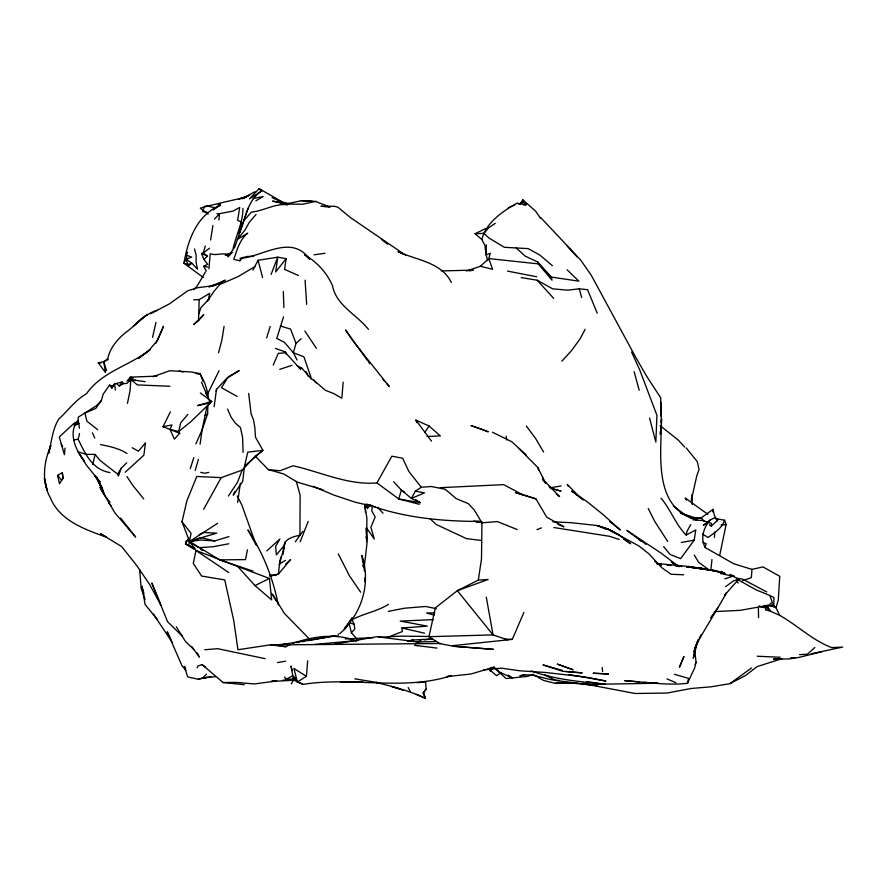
<?xml version="1.0" encoding="UTF-8"?>
<svg xmlns="http://www.w3.org/2000/svg" width="887" height="887" viewBox="0 0 887 887"><rect width="100%" height="100%" fill="white"/><g stroke="black" fill="none" stroke-linecap="round" stroke-linejoin="round"><path stroke-width="1.33" d="M228.402 496.033L237.417 482.406L242.218 470.066L255.29 456.217L268.34 469.6L280.026 470.742L293.153 465.808C320.972 472.017 347.804 485.366 376.942 482.916L398.751 498.971L420.216 502.696L411.391 498.461L415.338 491.187L421.314 487.262L431.359 486.508L445.219 489.28L456.284 498.66L468.347 503.65L474.279 510.014L481.929 522.831L481.497 558.865L478.315 580.098L457.326 590.687L435.34 607.872L428.931 636.7L439.852 643.64L451.306 645.814L512.276 639.383L523.895 612.462M542.633 479.834L542.667 477.317L537.844 467.527L518.95 448.545M79.309 453.8L84.453 461.284C75.75 450.607 67.423 431.869 78.233 420.516L78.222 417.2L96.328 405.747L101.373 400.602L103.092 394.371L109.511 385.124L112.483 386.078L114.589 383.938L122.118 381.998L123.603 383.594L126.974 383.384L130.832 379.525L145.169 381.709M366.586 541.68L366.908 518.463L364.668 504.415M198.522 320.595L203.777 314.652L193.643 324.587L198.522 320.595L199.176 299.618L209.676 293.364L208.279 300.05M363.238 566.704L363.393 560.107L364.357 570.984M195.861 443.855L202.092 429.907L207.647 413.763L207.846 405.592M714.478 537.422L714.656 532.089M712.882 511.976L713.004 509.382L701.04 517.986L690.851 518.452M293.619 677.59L293.475 679.963L291.335 683.966M208.911 268.75L210.219 253.693C216.195 256.121 222.349 252.318 228.425 254.669L226.329 255.101M269.615 574.931L276.256 575.086L278.651 573.8C278.64 562.713 283.319 553.011 284.938 542.29C288.53 537.722 294.539 536.413 299.928 535.238L302.833 531.368M486.331 244.768L486.109 254.957L487.761 260.623M169.86 386.244L137.352 384.914L130.832 379.525L130.056 390.746L127.44 403.363M709.334 524.794L711.252 526.179L711.441 523.419L702.293 520.492L693.157 519.826M661.303 422.445L661.325 402.465M811.206 653.774L842.65 647.089L831.729 647.61C812.281 640.226 797.524 625.435 779.684 615.345L776.07 607.772L778.287 599.834L779.762 576.317L763.02 566.904L751.976 569.376L751.367 577.637L742.441 580.73M711.962 559.542L710.875 569.753M237.627 502.474L240.355 483.249M292.167 670.505L290.98 665.937L292.843 676.082L297.356 681.992L306.425 676.326L307.667 660.793M660.349 434.198L661.003 425.948M661.225 423.199L661.547 419.074C661.236 453.967 652.577 508.983 697.47 520.092M660.349 434.342L661.103 424.917M343.169 382.142L341.817 398.252L333.889 393.662L325.174 390.169M218.912 219.965L219.488 213.667L233.081 211.084L239.723 207.436L237.627 220.364L241.541 221.994L239.168 233.591C245.621 218.923 247.052 200.251 261.732 190.949L259.126 188.665L249.458 198.888L261.732 190.949M65.05 448.101L64.418 454.687L59.296 436.958L74.297 423.055L78.078 421.436M242.916 208.356C242.983 222.46 236.208 234.988 233.093 248.482M248.67 393.451L251.099 413.874L253.505 419.817L254.824 427.334L255.489 437.191L262.896 450.341L247.783 452.148L244.513 466.085L242.705 481.464L233.226 495.168L234.933 491.52M372.407 505.557L371.764 510.945L375.179 516.921L370.899 527.233L374.281 539.074L366.653 528.031L366.708 539.34L365.899 537.034M367.074 507.309L367.406 504.614M687.591 681.981L687.425 683.345C666.558 685.662 645.548 681.992 624.725 680.673L638.995 681.926M210.607 240.044L212.902 225.52M214.133 406.767L216.506 389.36L226.728 378.394L239.168 370.589L228.125 377.053L221.44 387.708L237.184 396.434M252.884 270.158L258.073 260.279L277.742 257.186L286.091 258.694L284.616 269.393L298.387 275.513M200.085 444.187L202.092 429.907L206.926 406.568M216.228 391.344L216.506 389.36M691.461 499.281L692.104 494.669L692.226 504.603M663.631 546.592L669.995 554.397L680.651 558.655L694.211 540.139L695.763 529.949L686.15 535.061C675.561 524.439 670.772 509.593 661.059 498.184M224.078 326.327L221.85 340.286L218.524 352.749M282.975 554.43L284.938 542.29L283.275 548.288M715.898 518.596L724.579 520.237L726.109 524.583L719.69 555.373M337.914 636.312L338.324 634.105M694.499 651.812L693.301 658.232L697.603 641.656L694.854 648.663L700.896 634.948M363.204 566.205L363.703 563.555M247.418 549.785L245.533 559.597L219.621 559.885L189.607 541.58L182.001 521.8L186.869 500.867L196.781 476.485L221.196 477.627L242.218 470.066M203.378 277.553L183.919 263.217C188.022 239.656 196.748 215.242 220.375 205.141L213.091 209.864L218.18 205.884M691.295 500.434L696.883 475.41L699.078 469.622L697.26 461.573L686.139 447.824M694.887 651.812L696.04 662.123L694.732 667.811L687.425 683.345L688.578 678.389L674.475 674.286M109.955 472.56C92.126 469.689 85.174 453.59 78.189 439.253L79.52 433.532M152.542 337.359L156.001 322.369M194.818 548.144L188.709 545.383L191.071 533.353L182.001 521.8M92.747 464.411L95.12 454.432L86.161 454.344L78.134 451.949M686.15 535.061L687.103 531.025L690.796 524.627M107.649 358.958L108.136 359.623L103.757 361.685L105.475 372.507L98.235 362.838L103.757 361.685L107.649 358.958C110.021 347.394 118.548 337.625 127.95 330.851C137.33 323.334 145.424 313.554 157.398 310.195M364.158 567.58L367.052 542.988L365.932 528.175M203.932 208.445L204.487 206.372L209.01 205.596M279.582 561.859L280.935 556.87M301.137 338.712L296.025 343.347L293.353 352.704L297.078 360.033M195.207 470.487L198.422 459.333M109.511 385.124L111.895 388.096L112.483 386.078M283.518 316.859L276.755 338.49L284.361 342.249L293.353 352.704L303.953 356.851L311.636 379.359L301.968 368.271L297.178 365.732M205.285 246.065L203.201 253.128L201.593 253.449L203.943 259.47L207.68 264.271L203.722 266.3L206.272 271.156M186.026 259.137L191.914 263.239L188.299 265.945L186.026 259.137L187.168 255.412L191.703 257.141L186.026 259.137L183.919 263.217L187.944 264.481L191.914 263.239L197.457 269.204L196.082 262.108L196.149 255.301L194.497 248.959M266.61 337.892L270.202 326.46M190.273 468.658L193.776 457.67M198.876 313.721L200.939 307.556L209.265 298.808M232.061 252.562L227.948 256.875L234.8 247.041L248.149 208.212M466.351 271.045L480.455 266.244L488.792 258.583L490.289 253.238L486.109 254.957L484.912 245.477L481.829 239.479C486.098 222.449 502.596 211.461 516.988 203.134L525.969 204.797L522.809 199.852L519.826 204.32M126.653 462.87L121.209 468.269L118.492 475.975L117.539 474.068L99.643 460.087L95.12 454.432M695.142 664.485L696.04 662.123M693.623 651.834L698.324 639.627L694.854 648.663M271.067 274.438L277.742 257.186L275.691 271.954L286.091 258.694M300.161 541.769L308.21 521.434M186.159 255.578L187.578 252.119M704.699 547.412L706.229 543.72L702.737 542.334M129.635 379.082L130.444 377.141L156.966 376.121M163.031 426.702L171.967 424.928L170.049 429.463L174.406 439.12L179.695 433.288L163.031 426.702L170.359 411.856M273.218 365.078L278.263 353.37L285.658 352.782L300.771 369.591M206.593 212.048L202.569 211.572L203.478 209.487M219.067 370.699L207.137 394.937M205.374 272.098L197.191 286.002L193.654 289.761M188.621 538.11L185.538 544.041L194.087 548.964L188.366 545.25M197.08 667.778L198.012 666.015L202.125 664.607L205.352 667.024M585.154 329.265L580.009 338.956L571.627 350.487L561.859 361.197M203.633 509.349L221.196 477.627M376.942 482.916L391.843 456.206L402.654 458.213L408.852 471.463L421.314 487.262M720.455 573.512L732.895 576.173L738.749 579.189L724.59 595.21L726.542 592.704C717.04 609.768 706.573 626.333 696.894 643.363M156.023 343.191L163.541 326.25L157.598 340.209L148.384 351.097L138.228 358.559L150.491 349.334C130.256 365.566 102.027 371.42 86.582 393.628C75.484 399.993 68.011 410.626 58.719 419.163C52.266 429.574 51.668 441.881 48.541 453.445L50.858 445.407C43.762 461.972 41.29 481.497 50.359 497.84C59.817 520.724 84.997 529.517 106.529 537.212L100.53 533.664L121.73 546.636L136.642 565.429L149.559 584.322L160.979 605.322L151.788 582.936L167.565 621.687L182.012 635.879M711.252 526.179L717.949 519.937L714.512 517.853L710.177 519.97L703.313 525.292L706.728 523.319M375.855 682.447C392.874 686.494 409.617 690.873 425.372 698.335L423.11 692.947L426.104 689.132L425.66 682.014L417.2 682.702M117.539 474.068L121.209 468.269M111.895 388.096L114.589 383.938L115.343 390.114M76.426 423.299L78.233 420.516L79.464 428.244M207.236 301.403L213.834 291.535L219.721 284.572L238.259 276.522L255.356 266.344M424.74 432.457L429.075 426.015L440.34 435.905L427.135 436.504M710.177 519.97C703.679 527.344 700.031 538.586 705.298 547.612L733.715 563.755L751.976 569.376M710.919 617.751L715.321 611.354M116.452 383.483L119.368 385.978L122.118 381.998M295.36 541.846L299.928 535.238L300.128 495.19L296.302 481.441M710.908 617.773L718.182 607.251M101.373 400.602L95.796 408.386L84.952 413.054L86.915 421.236L97.703 429.696M423.11 692.947L426.104 689.132M724.579 520.237C722.04 528.342 714.512 532.61 708.059 537.489L702.46 534.018M481.829 239.479L475.088 233.747L483.936 233.37L488.515 227.904L495.279 223.347M187.844 414.395L180.604 422.999L178.753 431.537L179.695 433.288M283.474 546.414L276.345 554.885L275.635 546.403L279.948 539.008L266.765 550.916M207.536 405.913L211.738 401.412L200.329 392.941M256.077 214.454L249.38 222.182L245.078 229.877L237.417 239.401L247.739 233.148C239.568 239.723 237.04 250.034 233.769 259.47L240.288 260.711L239.512 260.667L242.506 258.206C264.736 255.179 292.433 234.379 309.63 259.348L304.607 254.702C316.892 262.108 326.549 272.298 332.392 285.426C336.162 305.56 356.685 314.497 368.46 329.365M243.903 220.675L251.409 212.071C263.927 210.918 274.815 203.3 287.721 204.731L272.608 201.083L288.308 204.32M126.941 381.155L130.444 377.141L133.283 377.951L128.593 380.667L130.999 380.59M130.832 379.525L128.593 380.667M763.097 607.495L766.146 605.411L774.24 606.353L772.732 604.091M357.073 639.239L351.407 632.708L354.822 628.927L354.057 624.237L351.673 618.627M214.466 219.133L219.488 213.667L216.96 213.678M492.573 668.61L490.201 671.16L489.735 669.707M201.493 382.175L210.319 402.864L190.916 421.635L178.753 431.537L170.049 429.463M367.872 507.686L370.788 504.792M203.943 259.47L207.491 256.044L203.201 253.128L209.454 248.249M125.145 472.294L143.86 455.197L145.479 442.857L138.472 451.195L132.163 447.724M285.625 564.187L290.559 559.608L278.651 573.8L269.814 576.45M206.56 674.187L202.325 678.067L198.311 679.198L190.395 677.568L187.567 676.692L184.341 666.292L185.705 668.587M814.809 647.532L807.325 654.229L799.542 654.639M339.621 633.739L345.631 628.428L352.172 617.862L344.178 628.938C363.226 609.801 370.489 581.096 361.896 555.417L362.75 562.025M244.513 466.085L262.896 450.341L255.29 456.217M582.382 683.478L635.125 693.49L667.024 693.046L691.261 688.478L711.008 686.815L729.934 683.655L751.5 667.978M725.644 586.64L733.516 580.852L738.749 579.189M229.545 253.926L231.773 252.44M217.637 523.286L188.964 541.879M205.13 415.415L207.647 413.763M198.921 374.425L200.074 373.693L204.819 383.084L207.891 393.229L208.456 399.383M501.133 672.723L496.576 675.672L489.347 669.53M278.917 564.387L285.525 560.329M532.899 674.308L543.609 680.451L555.417 683.367L556.825 682.513M255.877 200.784L263.162 196.559L253.117 198.5M119.368 385.978L123.603 383.594M254.891 191.714L242.317 198.743L248.36 195.872M62.345 472.693L62.899 478.104L59.518 483.792L57.588 475.343L62.345 472.693L63.01 478.836M351.152 620.268C362.994 613.527 376.875 611.675 388.573 604.28M245.876 197.158C230.631 200.706 215.142 204.043 200.24 208.123L208.201 214.177M284.483 677.014L286.202 679.187L292.666 675.794M729.934 683.655L745.967 675.229L757.01 666.647L782.024 658.642M217.481 284.317L225.453 280.148L208.999 287.1M150.79 313.732L169.373 303.886L187.867 290.725L197.613 287.732L210.075 286.057L218.479 283.718L212.514 285.891M475.088 233.747L485.71 228.48M188.277 540.061L185.893 541.236L185.538 544.041L188.709 545.383M198.998 534.828L203.766 532.488L216.716 533.131L190.816 540.837M254.957 585.575L269.482 578.479L271.622 599.889L254.957 585.575L237.771 566.505L195.972 550.472L189.607 541.58L198.322 547.612M228.779 572.57L195.972 550.472L193.288 563.433L201.626 576.062L224.755 579.91L233.78 620.745L237.949 649.739L270.446 644.827L285.658 646.756L290.249 644.527M770.104 603.692L772.433 602.661L769.816 595.487L755.957 589.777L736.942 579.144M202.569 211.572L203.677 211.095M508.284 207.746L514.748 205.008M74.098 425.56L79.065 423.498L74.464 424.507M189.763 542.245L200.839 537.655L214.831 540.926L228.968 536.58M225.342 255.09L229.8 253.338M387.597 637.354L402.365 631.566L401.911 628.029L427.312 626.122L400.237 621.077L433.333 619.636M536.945 529.628L541.48 527.898M249.591 195.162L238.88 199.065L245.976 197.224M279.782 369.347L291.978 365.311M724.834 578.812L732.895 576.173M533.564 674.475L527.443 676.415L506.1 678.555L495.301 668.776M212.647 286.08L216.339 284.915M292.544 643.419C313.122 636.312 335.729 632.897 356.463 640.946M211.738 401.412L197.513 405.625L210.319 402.864M409.084 641.179L413.065 640.015L432.08 638.95L424.13 639.926M152.996 376.742L169.661 370.744L191.359 371.975L200.074 373.693L203.145 381.41M518.363 204.032L524.372 202.413M240.022 258.328L247.351 256.432L253.682 256.398M822.083 651.679L798.877 657.422L789.186 658.941L773.475 659.163L781.502 658.62M218.213 204.476L220.419 203.932M199.453 547.645L213.002 546.747L228.791 543.764M525.148 674.586L519.882 675.85C533.331 672.047 545.627 680.639 558.921 680.351M272.121 197.635L285.769 204.032L301.347 200.695L315.595 201.427L330.175 207.181M315.595 201.427L302.345 204.254L285.769 204.032M469.234 270.956L473.27 270.114L441.349 270.934M208.733 472.394L204.509 473.27L200.684 472.327M198.311 679.198L210.973 676.615M388.262 611.376L404.483 608.216L425.638 606.486L436.337 608.67M490.389 667.844L494.447 667.102L470.886 674.009L446.871 676.626L451.272 675.694C403.119 691.217 352.239 676.471 303.099 684.376L297.356 681.992L293.93 668.465L306.425 676.326M681.305 542.478L694.211 540.139M296.624 642.687L299.351 642.21M302.068 641.722L304.784 641.234M307.501 640.747L336.051 635.657L280.148 644.882L270.446 644.827M334.787 644.095L376.942 636.7L418.11 642.022L435.927 641.489M277.454 662.578L285.614 661.181M207.27 677.236L202.325 678.067L215.452 676.681M561.083 485.976L551.492 487.573L549.153 486.83M225.431 255.168L228.425 254.669M73.643 439.897L78.189 439.253M314.031 254.813L325.052 253.272M190.805 541.325L200.806 540.061L214.831 540.926M764.239 605.333L770.47 611.221L779.684 615.345M597.228 313.244L587.582 289.716L579.255 288.807L567.791 290.182L552.656 288.852L537.156 280.214L521.201 277.587M417.167 641.722L421.247 641.246L415.737 641.744M276.334 680.817L271.5 681.338L276.666 680.839M283.13 680.196L285.714 679.952M483.703 669.829L501.388 668.166L519.793 670.794L545.405 672.468L585.52 677.047M288.452 643.796L276.179 644.916L285.658 646.756M315.051 644.383L358.403 640.436M204.786 649.75L217.659 648.685L265.213 658.686M481.929 522.831L497.385 521.578L517.188 529.55M721.109 524.96L726.109 524.583M791.104 657.988L794.996 657.699M790.86 657.977L794.874 657.699M478.315 580.098L488.105 579.499L457.326 590.687L493.05 634.892L507.641 639.86M373.449 637.609L345.353 638.973M378.827 637.276L400.359 636.134L430.106 636.478M294.185 680.24L274.36 681.294L254.225 683.955L236.341 682.402L223.047 682.513L202.125 664.607M440.285 487.662L503.639 484.646L522.598 494.724L535.892 498.849L546.769 517.199L563.921 526.823L558.045 524.339M714.922 611.598L740.445 610.311L768.408 605.311L773.763 605.056L773.963 597.505L769.816 595.487M193.676 299.806L199.176 299.618M133.416 380.501L135.822 380.423M441.061 643.485L280.148 644.882M428.931 636.7L493.05 634.892L486.276 597.084M523.474 204.842L525.969 204.797M434.674 612.839L426.514 612.984L434.231 615.146M560.274 682.558L557.557 682.591L575.43 683.023M658.032 683.234L588.07 684.431L555.861 680.473L544.806 674.94L549.94 676.914M286.202 679.187L294.296 679.12M353.736 681.659L340.431 681.77L361.597 681.937L348.17 681.659M555.417 683.367L576.716 683.234M694 518.318L701.684 518.33M478.88 521.445C440.894 521.279 402.177 517.631 366.497 503.993M196.138 373.593L200.074 373.693M346.939 681.659L363.304 682.059M505.49 639.172L512.276 639.383M657.2 682.901L643.762 682.491L647.532 682.691M576.173 682.946L568.29 682.713L597.095 685.618L594.423 685.207M564.465 682.524L576.605 682.923M683.677 574.798L671.06 574.266L661.924 567.813L648.73 553.676L639.128 546.137L607.628 528.852L597.273 525.536L571.161 522.687L552.801 521.789M563.023 682.535L576.262 683.101M757.221 656.225L780.261 657.278M473.525 521.124L481.663 521.523M483.936 233.37L488.881 238.015L504.404 247.307L528.131 248.615L539.751 254.99L552.379 265.679M301.347 200.695L312.368 201.327M482.561 522.443L476.175 522.044L481.696 522.476M676.26 565.961L681.249 566.349M656.602 563.478L688.977 566.516L705.331 569.266L688.977 566.516M681.604 566.394L676.448 565.973L680.54 566.361M695.142 567.669L706.019 569.022L695.142 567.669L704.788 568.8M98.235 362.838L100.83 363.06M666.969 565.108L671.027 565.451M675.85 565.873L681.105 566.327M566.239 671.492L582.216 672.889L562.79 671.315L543.021 664.917L562.369 670.395M688.057 566.904L704.478 568.955M678.998 566.128L681.693 566.383M687.07 566.893L710.387 569.986M676.26 565.939L680.141 566.305M687.347 567.015L690.064 567.281M689.21 567.236L686.616 566.948L690.208 567.281M328.855 207.048L320.939 206.25L334.466 206.261L338.047 207.281L350.077 217.337L405.647 255.279M223.047 682.513L244.258 684.709M686.56 566.937L689.066 567.214M692.802 567.636L702.171 568.7L693.091 567.68M417.722 645.658L414.728 645.292L436.947 648.098M481.508 540.505L466.451 538.597L436.337 524.539L430.228 518.895M586.739 681.56L605.344 684.298C580.286 681.604 555.107 679.719 531.213 670.882M737.186 578.335L742.574 579.144L766.767 591.962M568.822 674.508L605.954 681.05L586.762 677.236M553.865 527.532L609.679 536.336L619.181 539.473M582.36 683.345L591.74 684.797M695.73 567.591L709.323 569.853M697.881 568.257L711.208 570.385M375.999 682.336L379.536 682.923L354.8 678.821M299.13 367.783L301.968 368.271M507.475 271.089L536.702 276.766M415.338 491.187L424.507 492.85L411.391 498.461L401.356 490.034L393.64 481.741M705.841 569.221L714.013 570.773M279.25 201.46L289.539 203.655M206.483 205.906L215.641 207.88M203.722 266.3L207.569 267.042M100.586 444.62C109.7 446.349 119.102 448.412 127.007 453.468M375.345 506.832L355.465 502.286L333.468 494.946L313.133 486.287M401.911 628.029L424.563 633.185M711.607 570.274L725.211 573.556M712.228 569.875L723.969 572.725M715.377 571.04L721.331 572.525M480.455 266.244L492.64 269.338L488.792 258.583L538.387 263.882L551.348 277.099L551.991 280.181L538.387 263.882L537.777 262.02L525.148 256.132L516.223 247.972M419.296 504.271L398.751 498.971L401.356 490.034L404.683 492.263M551.237 488.549L560.994 491.121L550.084 487.894M179.218 370.966L183.088 372.008M268.34 469.6L283.541 473.913L297.467 482.184L322.935 489.779M399.128 688.722L391.333 686.405L403.408 690.297M280.381 326.017L290.592 329.088L296.025 343.347M682.946 513.95L697.603 518.551M522.598 494.724L515.502 492.562L535.892 498.849M764.494 606.021L765.803 609.779L770.47 611.221L767.122 605.488M354.057 624.237L348.868 622.596L351.407 632.708M219.621 559.885L252.873 571.073M275.447 348.414L285.281 351.895L286.457 354.401M768.863 605.2L776.07 607.772L773.176 605.012M237.771 566.505L269.482 578.479M730.056 574.443L734.27 576.051M682.125 513.628L692.725 517.808M667.024 678.91L675.949 682.724M771.779 605.311L774.24 606.353M606.131 529.351L597.273 525.536L609.846 529.772L618.782 534.783L630.635 543.731L623.738 539.263M613.726 532.61L618.782 534.783L607.628 528.852L612.23 531.823M201.593 253.449L207.491 256.044M416.291 694.31L425.372 698.335L423.587 692.182M416.823 422.689L415.914 420.128L429.075 426.015M303.099 684.376L293.475 679.963L292.843 676.082L295.925 678.566M403.485 254.247L398.063 251.664C416.624 260.257 441.393 262.086 451.372 282.498M492.54 432.268L511.721 441.693L526.135 454.776M259.126 188.665L283.164 202.436M678.688 566.483L672.889 563.234L677.579 566.028M671.37 562.036L679.287 566.56M680.373 512.619L682.513 513.917M674.486 564.099L676.659 565.429M680.506 512.764L682.768 514.194M721.109 571.394L724.369 573.468M654.573 561.238L661.27 565.573M508.162 675.107L512.553 678.034L499.392 672.091L495.589 668.122M415.781 499.714L420.216 502.696M707.992 514.349L685.152 498.017L686.438 500.179M708.746 569.698L698.646 562.303L694.277 555.062M200.495 549.12L202.668 550.627M641.756 541.447L626.843 530.393L661.17 553.166L678.888 566.638M660.094 425.66L678.189 440.007L684.609 447.015M673.455 506.033L685.074 514.793M381.543 239.501L387.83 244.28M646.035 544.441L638.607 538.62L641.489 541.369M556.349 494.07L559.608 496.653L542.722 479.224L544.84 482.639M609.713 521.556L620.335 530.016L603.027 514.504L586.739 501.432L571.716 491.076L578.845 496.232L567.259 484.446L568.523 486.519M575.718 493.992L583.169 500.113M324.553 389.57L312.679 379.281L316.315 382.874M194.109 649.816L185.494 641.512L176.325 626.799M567.092 269.781L578.845 281.157L551.348 277.099L537.777 262.02M701.04 517.986L704.3 521.201M308.942 638.551L284.328 613.338L272.797 594.512M540.505 217.337L580.564 259.935L591.208 275.181L636.301 358.359L646.967 376.742L660.715 397.82L660.915 416.103M377.651 507.375L383.029 513.196M566.704 245.544L577.049 256.864M537.156 280.214L553.688 298.409M143.727 498.882L132.629 485.211L126.896 476.485M382.973 379.392L384.792 381.454M386.61 383.517L389.326 386.61L353.237 341.307L345.575 329.975L367.285 360.2M157.509 619.603L145.113 604.535L141.964 586.196L144.049 593.991M185.893 670.417L181.879 665.527L167.222 631.821L170.869 639.272M57.588 475.343L61.746 480.466M104.666 495.489L102.315 488.238L98.368 480.887L104.666 495.489L110.01 502.219M120.61 518.052L135.678 537.112L114.922 512.963L100.02 487.329L103.823 494.281L99.355 482.04M108.691 502.84L111.252 506.1M526.279 425.96L535.548 438.389L543.609 452.004M368.26 361.519L369.879 363.681M415.914 420.128L431.481 441.149M736.731 580.985L738.239 583.025M191.625 646.39L199.42 657.156L196.981 652.666M667.689 541.425L654.65 521.268L648.231 508.506M360.676 592.239L349.567 575.985L338.257 553.92M540.383 218.18L535.792 211.361L522.809 199.852L522.898 202.424M153.418 614.181L172.699 642.986M304.84 331.028L316.437 348.358M61.159 444.376L62.589 446.649M271.566 593.381L276.378 601.142M102.315 488.238L94.931 475.853L100.131 482.029L86.327 465.076L80.695 455.818M717.45 520.78L714.379 515.447L713.004 509.382M408.186 687.591L410.393 691.55M542.667 477.317L545.793 483.482M237.239 495.877L241.951 505.246L256.155 545.117L247.939 529.938C263.018 552.845 273.03 578.147 278.33 604.956M306.037 371.553L308.377 376.487M366.664 506.488L367.673 508.617M631.555 351.973L639.782 370.056L656.934 415.327L655.848 442.092L649.55 418.099M96.783 477.383L101.185 487.207L98.368 480.887M92.459 432.823L94.743 438.023M227.527 409.062L230.964 416.934L235.255 423.032L240.41 427.523L242.572 437.236L243.093 452.392M285.281 351.895L285.658 352.782M145.069 599.412L141.1 588.214L139.736 569.897L140.512 572.425M103.757 361.685L106.551 370.566M537.844 467.527L538.642 470.121M579.255 288.807L581.661 297.5M634.127 371.708L639.205 390.247M258.073 260.279L262.574 277.52M205.551 391.167L206.549 395.114M765.115 605.943L765.803 609.779M506.133 436.16L506.787 440.041M364.989 579.222L365.333 581.872L364.967 577.792M602.251 667.479L602.595 671.647M305.073 280.17L306.658 304.33M365.067 505.723L365.444 512.498M283.319 291.468L283.884 307.49M758.374 607.273L758.562 617.607M683.877 656.646L679.52 666.98L683.877 656.646M141.476 318.644L133.638 325.906L147.264 314.497L141.476 318.644M413.065 640.015L408.009 641.268L413.065 640.015M608.36 673.965L593.292 673.244L608.36 673.965M493.36 649.339L452.658 646.213L493.36 649.339M660.859 563.944L656.735 563.578L660.859 563.944M572.869 669.685L557.479 664.163L572.869 669.685M714.168 570.796L711.74 570.319L714.124 570.773M763.385 607.174L759.239 606.22L763.385 607.174M480.61 428.842L470.986 425.538L488.282 431.803L480.61 428.842M46.324 486.819L44.35 478.226L47.111 490.345L46.324 486.819"/></g></svg>
